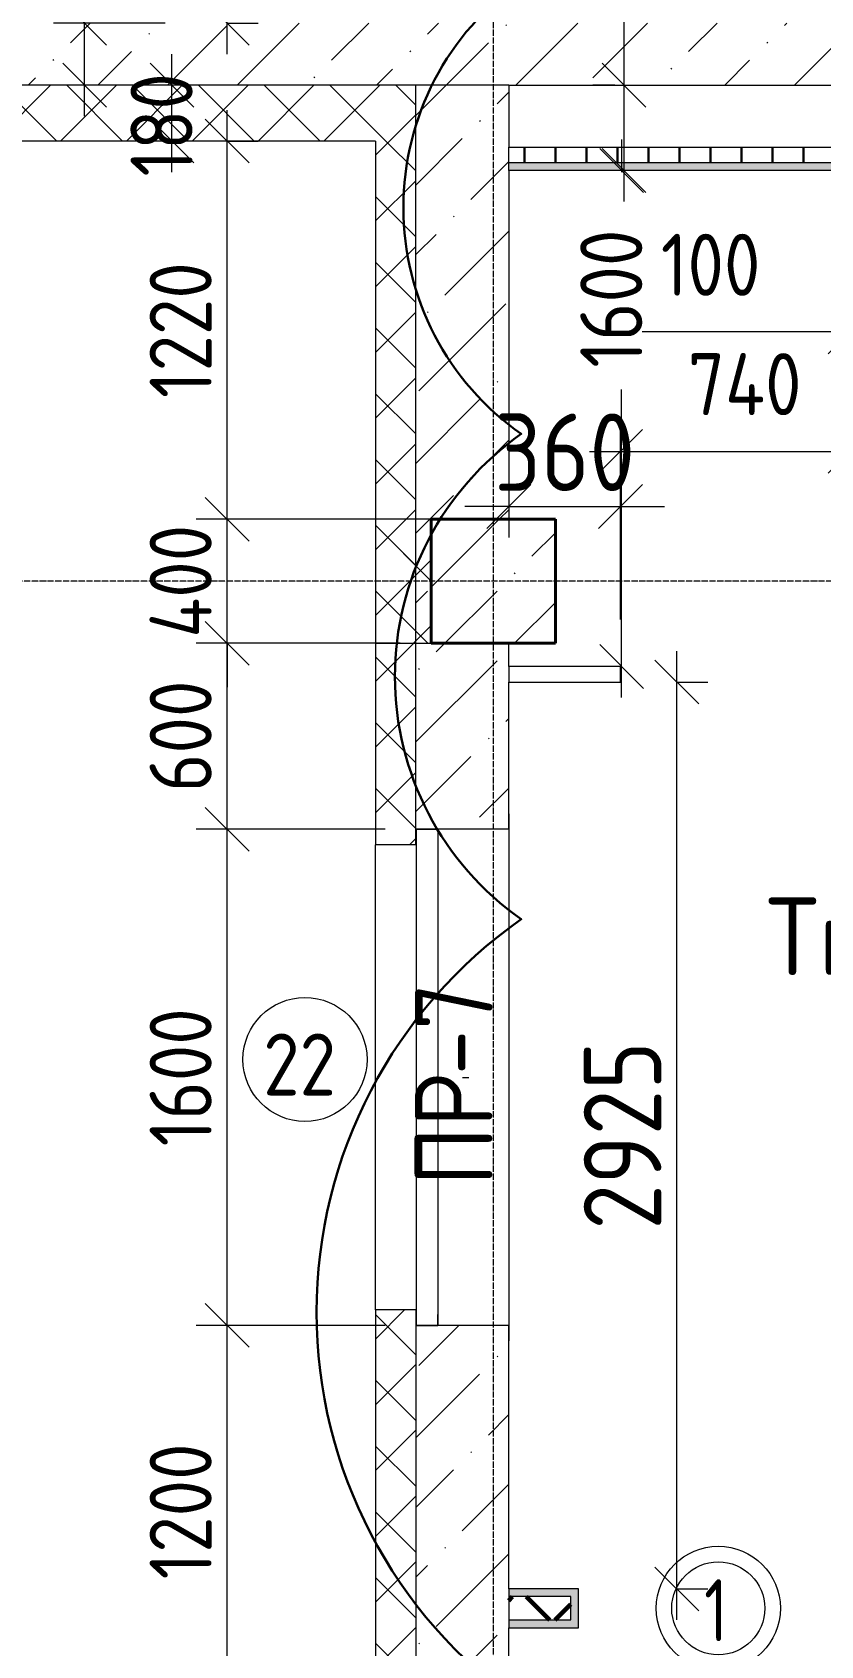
# Model space of a CAD drawing. Header units: millimetres. Extents: x -60946 to 138510, y -262288 to 24501.
# Drawn here: x -21077 to -18536, y -91977 to -86773 of the extents above; entities that cross this region are included whole.
import ezdxf

# ---------------------------------------------------------------- set-up
doc = ezdxf.new("R2010")
doc.units = ezdxf.units.MM
doc.linetypes.add('ADSK_Линия сетки', pattern=[25, 20, -2.5, 0, -2.5])
for name, color, linetype, lineweight in [('1) 2 вып перегородка', 7, 'Continuous', 60), ('2)Тип-2', 3, 'Continuous', 60), ('_ Окна', 7, 'Continuous', 18), ('Марки', 7, 'Continuous', 20), ('Марки дверей', 7, 'Continuous', 20), ('Марки окон', 7, 'Continuous', 20), ('Несущие колонны', 7, 'Continuous', 18), ('Окна', 7, 'Continuous', 9), ('Оси', 7, 'Continuous', 9), ('Размеры', 7, 'Continuous', 9), ('Стены внутренние', 7, 'Continuous', 18), ('Стены наружные', 7, 'Continuous', 18), ('Стены штриховка', 7, 'Continuous', 9)]:
    doc.layers.add(name, color=color, linetype=linetype, lineweight=lineweight)
doc.layers.add('2)Тип-4', color=7, linetype='Continuous', lineweight=30, true_color=0x0080c0)
doc.styles.add('GOST Common_2', font='', dxfattribs={"width": 0.9, "height": 250})
doc.styles.add('GOST Common_3', font='', dxfattribs={"width": 0.9, "height": 200})
doc.styles.add('GOST Common_4', font='', dxfattribs={"height": 250})
doc.styles.add('GOST Common_B', font='', dxfattribs={"width": 0.8, "height": 200})
doc.styles.get('GOST Common_2').set_extended_font_data('GOST Common')
doc.styles.get('GOST Common_3').set_extended_font_data('GOST Common')
doc.styles.get('GOST Common_4').set_extended_font_data('GOST Common')
doc.styles.get('GOST Common_B').set_extended_font_data('GOST Common', bold=True)
doc.dimstyles.new('ADSK_Основной_2_0', dxfattribs={"dimscale": 304.8, "dimtxt": 201.142999, "dimasz": 0.463911, "dimexe": 0.328084, "dimexo": 0.328084, "dimgap": 0.164042, "dimtad": 1, "dimdec": 3, "dimrnd": 0.001, "dimdsep": 46, "dimtxsty": 'GOST Common_3', "dimblk1": 'OBLIQUE', "dimblk2": 'OBLIQUE', "dimsah": 1, "dimcen": 0.09, "dimdle": 0.328084, "dimazin": 2, "dimtfac": 1, "dimtdec": 4, "dimtix": 1, "dimtmove": 0, "dimatfit": 3, "dimfxl": 1, "dimtvp": 1, "dimtolj": 1, "dimtzin": 0, "dimlwd": 20, "dimlwe": 20, "dimarcsym": 2})
doc.dimstyles.new('ADSK_Основной_2_0_1', dxfattribs={"dimscale": 304.8, "dimtxt": 201.142999, "dimasz": 0.463911, "dimexe": 0.328084, "dimexo": 0.328084, "dimgap": 0.164042, "dimtad": 1, "dimdec": 3, "dimrnd": 0.001, "dimdsep": 46, "dimtxsty": 'GOST Common_3', "dimblk1": 'OBLIQUE', "dimblk2": 'OBLIQUE', "dimsah": 1, "dimcen": 0.09, "dimdle": 0.328084, "dimazin": 2, "dimtfac": 1, "dimtdec": 4, "dimtix": 1, "dimtmove": 1, "dimatfit": 3, "dimfxl": 1, "dimtvp": 1, "dimtolj": 1, "dimtzin": 0, "dimlwd": 20, "dimlwe": 20, "dimarcsym": 2})
doc.dimstyles.new('ADSK_Основной_2_0_3', dxfattribs={"dimscale": 304.8, "dimtxt": 201.142999, "dimasz": 0.463911, "dimexe": 0.328084, "dimexo": 0.328084, "dimgap": 0.164042, "dimtad": 1, "dimdec": 3, "dimrnd": 0.001, "dimdsep": 46, "dimtxsty": 'GOST Common_2', "dimblk1": 'OBLIQUE', "dimblk2": 'OBLIQUE', "dimsah": 1, "dimcen": 0.09, "dimdle": 0.328084, "dimazin": 2, "dimtfac": 1, "dimtdec": 4, "dimtix": 1, "dimtmove": 0, "dimatfit": 3, "dimfxl": 1, "dimtvp": 1, "dimtolj": 1, "dimtzin": 0, "dimlwd": 20, "dimlwe": 20, "dimarcsym": 2})
pattern_1 = [(45, (9.36, -97949.04), (84.1895, 308.696), [396.875, -79.375, 3.353, -76.022])]
pattern_2 = [(45, (9.36, -97949.04), (-106.066, 106.066), []), (135, (9.36, -97949.04), (-106.066, -106.066), [])]

# ---------------------------------------------------------------- blocks, each defined once
blk = doc.blocks.new('ADSK_КолоннаЖБ_Прямоугольная - 400x400 мм-1807142-Кладочный план 2-го этаж')
at = {"layer": 'Несущие колонны', "lineweight": 40}
for p, q in [((-200, 200), (200, 200)), ((-200, -200), (-200, 200)), ((200, 200), (200, -200)), ((200, -200), (-200, -200))]:
    blk.add_line(p, q, dxfattribs=at)
blk = doc.blocks.new('ОКНО L03 _2СТ_RS - ОК-5_1600х2000h-3556607-Кладочный план 2-го этаж')
at = {"layer": '_ Окна'}
for p, q in [((-838.1, -79), (761.9, -79)), ((-838.1, -149), (-838.1, -79)), ((-838.1, -79), (-803.1, -79)), ((-818.1, -79), (-38.1, -79)), ((-38.1, -79), (741.9, -79)), ((761.9, -79), (726.9, -79)), ((761.9, -149), (761.9, -79)), ((-838.1, -149), (761.9, -149)), ((-838.1, -149), (-833.1, -149)), ((-818.1, -149), (-38.1, -149)), ((-38.1, -149), (741.9, -149)), ((761.9, -149), (756.9, -149))]:
    blk.add_line(p, q, dxfattribs=at)
at = {"layer": 'Окна'}
blk.add_line((-888.1, 150), (811.9, 150), dxfattribs=at)
blk = doc.blocks.new('_Oblique')
at = {"color": 0, "linetype": 'ByBlock', "lineweight": -2}
blk.add_line((-0.5, -0.5), (0.5, 0.5), dxfattribs=at)
blk = doc.blocks.new('*D4432')
at = {"layer": 'Defpoints', "color": 0, "transparency": 16777216}
for p in [(-20448.4, -90944.1), (-19839.6, -90944.1), (-19839.6, -92144.1)]:
    blk.add_point(p, dxfattribs=at)
at = {"layer": 'Размеры', "color": 0, "lineweight": 20, "transparency": 16777216}
for p, q in [((-20448.4, -92244.1), (-20448.4, -90844.1)), ((-19939.6, -90944.1), (-20548.4, -90944.1)), ((-19939.6, -92144.1), (-20548.4, -92144.1))]:
    blk.add_line(p, q, dxfattribs=at)
at = {"layer": 'Размеры', "color": 0, "lineweight": 20, "transparency": 16777216, "xscale": 141.4, "yscale": 141.4, "zscale": 141.4}
for p, rotation in [((-20448.4, -90944.1), 90), ((-20448.4, -92144.1), 270)]:
    blk.add_blockref('_Oblique', p, dxfattribs=dict(at, rotation=rotation))
at = {"layer": 'Размеры', "color": 0, "lineweight": 9, "transparency": 16777216, "insert": (-20598.4, -91544.1), "char_height": 200, "width": 560.473, "attachment_point": 5, "rotation": 90, "style": 'GOST Common_3'}
blk.add_mtext('\\A1;1200', dxfattribs=at)
blk = doc.blocks.new('*D4433')
at = {"layer": 'Defpoints', "color": 0, "transparency": 16777216}
for p in [(-20448.4, -89344.1), (-19839.6, -89344.1), (-19839.6, -90944.1)]:
    blk.add_point(p, dxfattribs=at)
at = {"layer": 'Размеры', "color": 0, "lineweight": 20, "transparency": 16777216}
for p, q in [((-20448.4, -91044.1), (-20448.4, -89244.1)), ((-19939.6, -89344.1), (-20548.4, -89344.1)), ((-19939.6, -90944.1), (-20548.4, -90944.1))]:
    blk.add_line(p, q, dxfattribs=at)
at = {"layer": 'Размеры', "color": 0, "lineweight": 20, "transparency": 16777216, "xscale": 141.4, "yscale": 141.4, "zscale": 141.4}
for p, rotation in [((-20448.4, -89344.1), 90), ((-20448.4, -90944.1), 270)]:
    blk.add_blockref('_Oblique', p, dxfattribs=dict(at, rotation=rotation))
at = {"layer": 'Размеры', "color": 0, "lineweight": 9, "transparency": 16777216, "insert": (-20598.4, -90144.1), "char_height": 200, "width": 560.473, "attachment_point": 5, "rotation": 90, "style": 'GOST Common_3'}
blk.add_mtext('\\A1;1600', dxfattribs=at)
blk = doc.blocks.new('*D4434')
at = {"layer": 'Defpoints', "color": 0, "transparency": 16777216}
for p in [(-20448.4, -88744.1), (-19790.6, -88744.1), (-19839.6, -89344.1)]:
    blk.add_point(p, dxfattribs=at)
at = {"layer": 'Размеры', "color": 0, "lineweight": 20, "transparency": 16777216}
for p, q in [((-20448.4, -89444.1), (-20448.4, -88644.1)), ((-19890.6, -88744.1), (-20548.4, -88744.1)), ((-19939.6, -89344.1), (-20548.4, -89344.1))]:
    blk.add_line(p, q, dxfattribs=at)
at = {"layer": 'Размеры', "color": 0, "lineweight": 20, "transparency": 16777216, "xscale": 141.4, "yscale": 141.4, "zscale": 141.4}
for p, rotation in [((-20448.4, -88744.1), 90), ((-20448.4, -89344.1), 270)]:
    blk.add_blockref('_Oblique', p, dxfattribs=dict(at, rotation=rotation))
at = {"layer": 'Размеры', "color": 0, "lineweight": 9, "transparency": 16777216, "insert": (-20598.4, -89044.1), "char_height": 200, "width": 454.106, "attachment_point": 5, "rotation": 90, "style": 'GOST Common_3'}
blk.add_mtext('\\A1;600', dxfattribs=at)
blk = doc.blocks.new('*D4435')
at = {"layer": 'Defpoints', "color": 0, "transparency": 16777216}
for p in [(-20448.4, -88344.1), (-19790.6, -88344.1), (-19790.6, -88744.1)]:
    blk.add_point(p, dxfattribs=at)
at = {"layer": 'Размеры', "color": 0, "lineweight": 20, "transparency": 16777216}
for p, q in [((-20448.4, -88344.1), (-20448.4, -88202.7)), ((-19890.6, -88344.1), (-20548.4, -88344.1)), ((-20448.4, -88744.1), (-20448.4, -88344.1)), ((-19890.6, -88744.1), (-20548.4, -88744.1)), ((-20448.4, -88744.1), (-20448.4, -88885.5))]:
    blk.add_line(p, q, dxfattribs=at)
at = {"layer": 'Размеры', "color": 0, "lineweight": 20, "transparency": 16777216, "xscale": 141.4, "yscale": 141.4, "zscale": 141.4}
for p, rotation in [((-20448.4, -88344.1), 270), ((-20448.4, -88744.1), 90)]:
    blk.add_blockref('_Oblique', p, dxfattribs=dict(at, rotation=rotation))
at = {"layer": 'Размеры', "color": 0, "lineweight": 9, "transparency": 16777216, "insert": (-20598.4, -88544.1), "char_height": 200, "width": 474.561, "attachment_point": 5, "rotation": 90, "style": 'GOST Common_3'}
blk.add_mtext('\\A1;400', dxfattribs=at)
blk = doc.blocks.new('*D4436')
at = {"layer": 'Defpoints', "color": 0, "transparency": 16777216}
for p in [(-20548.4, -87124.1), (-20448.4, -87124.1), (-19790.6, -88344.1)]:
    blk.add_point(p, dxfattribs=at)
at = {"layer": 'Размеры', "color": 0, "lineweight": 20, "transparency": 16777216}
for p, q in [((-20448.4, -88444.1), (-20448.4, -87024.1)), ((-20448.4, -87124.1), (-20348.4, -87124.1)), ((-19890.6, -88344.1), (-20548.4, -88344.1))]:
    blk.add_line(p, q, dxfattribs=at)
at = {"layer": 'Размеры', "color": 0, "lineweight": 20, "transparency": 16777216, "xscale": 141.4, "yscale": 141.4, "zscale": 141.4}
for p, rotation in [((-20448.4, -87124.1), 90), ((-20448.4, -88344.1), 270)]:
    blk.add_blockref('_Oblique', p, dxfattribs=dict(at, rotation=rotation))
at = {"layer": 'Размеры', "color": 0, "lineweight": 9, "transparency": 16777216, "insert": (-20598.4, -87734.1), "char_height": 200, "width": 560.473, "attachment_point": 5, "rotation": 90, "style": 'GOST Common_3'}
blk.add_mtext('\\A1;1220', dxfattribs=at)
blk = doc.blocks.new('*D4437')
at = {"layer": 'Defpoints', "color": 0, "transparency": 16777216}
for p in [(-20626.4, -86944.1), (-20548.4, -86944.1), (-20548.4, -87124.1)]:
    blk.add_point(p, dxfattribs=at)
at = {"layer": 'Размеры', "color": 0, "lineweight": 20, "transparency": 16777216}
for p, q in [((-20626.4, -87224.1), (-20626.4, -86844.1)), ((-20648.4, -86944.1), (-20726.4, -86944.1)), ((-20648.4, -87124.1), (-20726.4, -87124.1))]:
    blk.add_line(p, q, dxfattribs=at)
at = {"layer": 'Размеры', "color": 0, "lineweight": 20, "transparency": 16777216, "xscale": 141.4, "yscale": 141.4, "zscale": 141.4}
for p, rotation in [((-20626.4, -86944.1), 90), ((-20626.4, -87124.1), 270)]:
    blk.add_blockref('_Oblique', p, dxfattribs=dict(at, rotation=rotation))
at = {"layer": 'Размеры', "color": 0, "lineweight": 9, "transparency": 16777216, "insert": (-20759.8, -87238.6), "char_height": 200, "width": 409.104, "attachment_point": 1, "rotation": 90, "line_spacing_factor": 1.022761, "style": 'GOST Common_3'}
blk.add_mtext('\\A1;180', dxfattribs=at)
blk = doc.blocks.new('*D4438')
at = {"layer": 'Defpoints', "color": 0, "transparency": 16777216}
for p in [(-20907.9, -86744.1), (-20548.4, -86744.1), (-20548.4, -86944.1)]:
    blk.add_point(p, dxfattribs=at)
at = {"layer": 'Размеры', "color": 0, "lineweight": 20, "transparency": 16777216}
for p, q in [((-20907.9, -86744.1), (-20907.9, -86602.7)), ((-20648.4, -86744.1), (-21007.9, -86744.1)), ((-20907.9, -87044.1), (-20907.9, -86744.1)), ((-20648.4, -86944.1), (-21007.9, -86944.1))]:
    blk.add_line(p, q, dxfattribs=at)
at = {"layer": 'Размеры', "color": 0, "lineweight": 20, "transparency": 16777216, "xscale": 141.4, "yscale": 141.4, "zscale": 141.4}
for p, rotation in [((-20907.9, -86744.1), 90), ((-20907.9, -86944.1), 270)]:
    blk.add_blockref('_Oblique', p, dxfattribs=dict(at, rotation=rotation))
at = {"layer": 'Размеры', "color": 0, "lineweight": 9, "transparency": 16777216, "insert": (-20759.8, -86646.4), "char_height": 200, "width": 454.106, "attachment_point": 1, "rotation": 90, "line_spacing_factor": 1.022761, "style": 'GOST Common_3'}
blk.add_mtext('\\A1;200', dxfattribs=at)
blk = doc.blocks.new('*D4439')
at = {"layer": 'Defpoints', "color": 0, "transparency": 16777216}
for p in [(-20548.4, -83344.1), (-20448.4, -83344.1), (-20548.4, -86744.1)]:
    blk.add_point(p, dxfattribs=at)
at = {"layer": 'Размеры', "color": 0, "lineweight": 20, "transparency": 16777216}
for p, q in [((-20448.4, -86844.1), (-20448.4, -83244.1)), ((-20448.4, -83344.1), (-20348.4, -83344.1)), ((-20448.4, -86744.1), (-20348.4, -86744.1))]:
    blk.add_line(p, q, dxfattribs=at)
at = {"layer": 'Размеры', "color": 0, "lineweight": 20, "transparency": 16777216, "xscale": 141.4, "yscale": 141.4, "zscale": 141.4}
for p, rotation in [((-20448.4, -83344.1), 90), ((-20448.4, -86744.1), 270)]:
    blk.add_blockref('_Oblique', p, dxfattribs=dict(at, rotation=rotation))
at = {"layer": 'Размеры', "color": 0, "lineweight": 9, "transparency": 16777216, "insert": (-20598.4, -85044.1), "char_height": 200, "width": 625.93, "attachment_point": 5, "rotation": 90, "style": 'GOST Common_3'}
blk.add_mtext('\\A1;3400', dxfattribs=at)
blk = doc.blocks.new('М_двери1 - Марка экземпляра 2-3719212-Кладочный план 2-го этаж')
at = {"layer": 'Марки дверей'}
for radius in [2, 1.5]:
    blk.add_circle((0, 0), radius, dxfattribs=at)
blk = doc.blocks.new('*D5044')
at = {"layer": 'Defpoints', "color": 0, "transparency": 16777216}
for p in [(-19540.6, -88203.1), (-19180.6, -88303), (-19180.6, -88767.1)]:
    blk.add_point(p, dxfattribs=at)
at = {"layer": 'Размеры', "color": 0, "lineweight": 20, "transparency": 16777216}
for p, q in [((-19180.6, -88667.1), (-19180.6, -88203)), ((-19540.6, -88303), (-19682, -88303)), ((-19540.6, -88303), (-19180.6, -88303)), ((-19540.6, -88303.1), (-19540.6, -88403)), ((-19180.6, -88303), (-19039.2, -88303))]:
    blk.add_line(p, q, dxfattribs=at)
at = {"layer": 'Размеры', "color": 0, "lineweight": 20, "transparency": 16777216, "xscale": 141.4, "yscale": 141.4, "zscale": 141.4}
blk.add_blockref('_Oblique', (-19540.6, -88303), dxfattribs=at)
at = {"layer": 'Размеры', "color": 0, "lineweight": 20, "transparency": 16777216, "xscale": 141.4, "yscale": 141.4, "zscale": 141.4, "rotation": 180}
blk.add_blockref('_Oblique', (-19180.6, -88303), dxfattribs=at)
at = {"layer": 'Размеры', "color": 0, "lineweight": 9, "transparency": 16777216, "insert": (-19360.6, -88128), "char_height": 250, "width": 454.106, "attachment_point": 5, "style": 'GOST Common_2'}
blk.add_mtext('\\A1;360', dxfattribs=at)
blk = doc.blocks.new('*D5045')
at = {"layer": 'Defpoints', "color": 0, "transparency": 16777216}
for p in [(-18440.6, -88125), (-19180.6, -88767.1), (-18440.6, -88767.1)]:
    blk.add_point(p, dxfattribs=at)
at = {"layer": 'Размеры', "color": 0, "lineweight": 20, "transparency": 16777216}
for p, q in [((-19180.6, -88667.1), (-19180.6, -88025)), ((-18440.6, -88667.1), (-18440.6, -88025)), ((-19280.6, -88125), (-18340.6, -88125))]:
    blk.add_line(p, q, dxfattribs=at)
at = {"layer": 'Размеры', "color": 0, "lineweight": 20, "transparency": 16777216, "xscale": 141.4, "yscale": 141.4, "zscale": 141.4, "rotation": 180}
blk.add_blockref('_Oblique', (-19180.6, -88125), dxfattribs=at)
at = {"layer": 'Размеры', "color": 0, "lineweight": 20, "transparency": 16777216, "xscale": 141.4, "yscale": 141.4, "zscale": 141.4}
blk.add_blockref('_Oblique', (-18440.6, -88125), dxfattribs=at)
at = {"layer": 'Размеры', "color": 0, "lineweight": 9, "transparency": 16777216, "insert": (-18964.1, -87808.3), "char_height": 200, "width": 474.561, "attachment_point": 1, "line_spacing_factor": 1.022761, "style": 'GOST Common_3'}
blk.add_mtext('\\A1;740', dxfattribs=at)
blk = doc.blocks.new('*D5046')
at = {"layer": 'Defpoints', "color": 0, "transparency": 16777216}
for p in [(-18340.6, -87740), (-18340.6, -88203.1), (-18440.6, -88767.1)]:
    blk.add_point(p, dxfattribs=at)
at = {"layer": 'Размеры', "color": 0, "lineweight": 20, "transparency": 16777216}
for p, q in [((-18440.6, -88667.1), (-18440.6, -87640)), ((-18340.6, -88103.1), (-18340.6, -87640)), ((-18440.6, -87740), (-19110.6, -87740)), ((-18340.6, -87740), (-18540.6, -87740))]:
    blk.add_line(p, q, dxfattribs=at)
at = {"layer": 'Размеры', "color": 0, "lineweight": 20, "transparency": 16777216, "xscale": 141.4, "yscale": 141.4, "zscale": 141.4, "rotation": 180}
blk.add_blockref('_Oblique', (-18440.6, -87740), dxfattribs=at)
at = {"layer": 'Размеры', "color": 0, "lineweight": 20, "transparency": 16777216, "xscale": 141.4, "yscale": 141.4, "zscale": 141.4}
blk.add_blockref('_Oblique', (-18340.6, -87740), dxfattribs=at)
at = {"layer": 'Размеры', "color": 0, "lineweight": 9, "transparency": 16777216, "insert": (-19050.9, -87423.3), "char_height": 200, "width": 409.104, "attachment_point": 1, "line_spacing_factor": 1.022761, "style": 'GOST Common_3'}
blk.add_mtext('\\A1;100', dxfattribs=at)
blk = doc.blocks.new('*D5050')
at = {"layer": 'Defpoints', "color": 0, "transparency": 16777216}
for p in [(-19177.2, -87219.1), (-19099.2, -87219.1), (-19099.2, -88819.1)]:
    blk.add_point(p, dxfattribs=at)
at = {"layer": 'Размеры', "color": 0, "lineweight": 20, "transparency": 16777216}
for p, q in [((-19177.2, -87119.1), (-19177.2, -87225.1)), ((-19199.2, -87219.1), (-19277.2, -87219.1)), ((-19177.2, -88919.1), (-19177.2, -87925.1)), ((-19199.2, -88819.1), (-19277.2, -88819.1))]:
    blk.add_line(p, q, dxfattribs=at)
at = {"layer": 'Размеры', "color": 0, "lineweight": 20, "transparency": 16777216, "xscale": 141.4, "yscale": 141.4, "zscale": 141.4}
for p, rotation in [((-19177.2, -87219.1), 90), ((-19177.2, -88819.1), 270)]:
    blk.add_blockref('_Oblique', p, dxfattribs=dict(at, rotation=rotation))
at = {"layer": 'Размеры', "color": 0, "lineweight": 9, "transparency": 16777216, "insert": (-19310.5, -87855.3), "char_height": 200, "width": 560.473, "attachment_point": 1, "rotation": 90, "line_spacing_factor": 1.022761, "style": 'GOST Common_3'}
blk.add_mtext('\\A1;1600', dxfattribs=at)
blk = doc.blocks.new('*D5051')
at = {"layer": 'Defpoints', "color": 0, "transparency": 16777216}
for p in [(-19169.5, -86944.1), (-19099.2, -86944.1), (-19099.2, -87219.1)]:
    blk.add_point(p, dxfattribs=at)
at = {"layer": 'Размеры', "color": 0, "lineweight": 20, "transparency": 16777216}
for p, q in [((-19169.5, -86944.1), (-19169.5, -86417.2)), ((-19199.2, -86944.1), (-19269.5, -86944.1)), ((-19169.5, -87319.1), (-19169.5, -86944.1)), ((-19199.2, -87219.1), (-19269.5, -87219.1))]:
    blk.add_line(p, q, dxfattribs=at)
at = {"layer": 'Размеры', "color": 0, "lineweight": 20, "transparency": 16777216, "xscale": 141.4, "yscale": 141.4, "zscale": 141.4}
for p, rotation in [((-19169.5, -86944.1), 90), ((-19169.5, -87219.1), 270)]:
    blk.add_blockref('_Oblique', p, dxfattribs=dict(at, rotation=rotation))
at = {"layer": 'Размеры', "color": 0, "lineweight": 9, "transparency": 16777216, "insert": (-19021.4, -86461), "char_height": 200, "width": 454.106, "attachment_point": 1, "rotation": 90, "line_spacing_factor": 1.022761, "style": 'GOST Common_3'}
blk.add_mtext('\\A1;275', dxfattribs=at)
blk = doc.blocks.new('*D5052')
at = {"layer": 'Defpoints', "color": 0, "transparency": 16777216}
for p in [(-19099.2, -88869.1), (-18999.2, -88869.1), (-19099.2, -91794.1)]:
    blk.add_point(p, dxfattribs=at)
at = {"layer": 'Размеры', "color": 0, "lineweight": 20, "transparency": 16777216}
for p, q in [((-18999.2, -91894.1), (-18999.2, -88769.1)), ((-18999.2, -88869.1), (-18899.2, -88869.1)), ((-18999.2, -91794.1), (-18899.2, -91794.1))]:
    blk.add_line(p, q, dxfattribs=at)
at = {"layer": 'Размеры', "color": 0, "lineweight": 20, "transparency": 16777216, "xscale": 141.4, "yscale": 141.4, "zscale": 141.4}
for p, rotation in [((-18999.2, -88869.1), 90), ((-18999.2, -91794.1), 270)]:
    blk.add_blockref('_Oblique', p, dxfattribs=dict(at, rotation=rotation))
at = {"layer": 'Размеры', "color": 0, "lineweight": 9, "transparency": 16777216, "insert": (-19174.2, -90331.6), "char_height": 250, "width": 605.475, "attachment_point": 5, "rotation": 90, "style": 'GOST Common_2'}
blk.add_mtext('\\A1;2925', dxfattribs=at)
blk = doc.blocks.new('М_окна1 - Маркировка типоразмера-1510237-Кладочный план 2-го этаж')
at = {"layer": 'Марки окон'}
blk.add_circle((0, 0), 2, dxfattribs=at)
blk = doc.blocks.new('ADSK_Марка_Отверстие - Экземпляр_Только Марка-157312-Кладочный план 2-го этаж')
at = {"layer": 'Марки'}
blk.add_line((0, 0), (0.2, 0), dxfattribs=at)

msp = doc.modelspace()

# ---------------------------------------------------------------- hatches: boundary and pattern name
at = {"layer": '2)Тип-2'}
h = msp.add_hatch(color=256, dxfattribs=at)
h.paths.add_polyline_path([(-16565.6385, -91919.0666), (-16540.6385, -91919.0666), (-16540.6385, -91794.0666), (-16990.6385, -91794.0666), (-16990.6385, -91819.0666), (-16565.6385, -91819.0666), (-16565.6385, -91894.0666)])
h.paths.add_polyline_path([(-18390.6385, -91919.0666), (-18390.6385, -91819.0666), (-17065.6385, -91819.0666), (-17065.6385, -91794.0666), (-18415.6385, -91794.0666), (-18415.6385, -91919.0666)])
h.paths.add_polyline_path([(-13140.6385, -91919.0666), (-13115.6385, -91919.0666), (-13115.6385, -91819.0666), (-12990.6385, -91819.0666), (-12990.6385, -91794.0666), (-13140.6385, -91794.0666)])
h.paths.add_polyline_path([(-14340.6385, -91919.0666), (-14340.6385, -91794.0666), (-15415.6385, -91794.0666), (-15415.6385, -91819.0666), (-14365.6385, -91819.0666), (-14365.6385, -91919.0666)])
h.paths.add_polyline_path([(-19315.6385, -91919.0666), (-19315.6385, -91794.0666), (-19540.6385, -91794.0666), (-19540.6385, -91819.0666), (-19340.6385, -91819.0666), (-19340.6385, -91919.0666)])
h.paths.add_polyline_path([(-15615.6385, -91919.0666), (-15615.6385, -91819.0666), (-15490.6385, -91819.0666), (-15490.6385, -91794.0666), (-15640.6385, -91794.0666), (-15640.6385, -91919.0666)])
h.paths.add_polyline_path([(-12915.6385, -91819.0666), (-12890.6385, -91819.0666), (-12890.6385, -91794.0666), (-12915.6385, -91794.0666)])
h = msp.add_hatch(color=256, dxfattribs=at)
h.paths.add_polyline_path([(-15615.6385, -91919.0666), (-14365.6385, -91919.0666), (-14365.6385, -91894.0666), (-15615.6385, -91894.0666)])
h.paths.add_polyline_path([(-12890.6385, -91919.0666), (-12890.6385, -91819.0666), (-12915.6385, -91819.0666), (-12915.6385, -91894.0666), (-13115.6385, -91894.0666), (-13115.6385, -91919.0666)])
h.paths.add_polyline_path([(-19340.6385, -91919.0666), (-19340.6385, -91894.0666), (-19540.6385, -91894.0666), (-19540.6385, -91919.0666)])
h.paths.add_polyline_path([(-18390.6385, -91919.0666), (-16565.6385, -91919.0666), (-16565.6385, -91894.0666), (-18390.6385, -91894.0666)])
h = msp.add_hatch(dxfattribs=at)
h.set_pattern_fill('FP_4', color=256, style=0, pattern_type=2)
h.set_pattern_definition(pattern_2)
h.paths.add_polyline_path([(-19340.6385, -91894.0666), (-19340.6385, -91819.0666), (-19540.6385, -91819.0666), (-19540.6385, -91894.0666)])
h.paths.add_polyline_path([(-12915.6385, -91894.0666), (-12915.6385, -91819.0666), (-13115.6385, -91819.0666), (-13115.6385, -91894.0666)])
h.paths.add_polyline_path([(-18390.6385, -91894.0666), (-16565.6385, -91894.0666), (-16565.6385, -91819.0666), (-18390.6385, -91819.0666)])
h.paths.add_polyline_path([(-14365.6385, -91894.0666), (-14365.6385, -91819.0666), (-15615.6385, -91819.0666), (-15615.6385, -91894.0666)])
at = {"layer": '2)Тип-4', "true_color": 0x0080c0, "transparency": 33554687}
h = msp.add_hatch(dxfattribs=at)
h.set_pattern_fill('FP_6', color=142, style=0, pattern_type=2)
h.set_pattern_definition([(90, (9.36, -97949.04), (-100, 6e-15), [])])
h.paths.add_polyline_path([(-17090.6385, -87194.0666), (-17090.6385, -87144.0666), (-19540.6385, -87144.0666), (-19540.6385, -87194.0666), (-17511.4703, -87194.0666)])
h = msp.add_hatch(color=142, dxfattribs=at)
h.paths.add_polyline_path([(-17511.4703, -87219.0666), (-17090.6385, -87219.0666), (-17090.6385, -87194.0666), (-18290.6385, -87194.0666), (-18290.6385, -87219.0666)])
h.paths.add_polyline_path([(-18340.6385, -87219.0666), (-18340.6385, -87194.0666), (-19540.6385, -87194.0666), (-19540.6385, -87219.0666), (-18959.2766, -87219.0666)])
at = {"layer": 'Несущие колонны', "lineweight": 9}
h = msp.add_hatch(dxfattribs=at)
h.set_pattern_fill('FP_1', color=256, style=0, pattern_type=2)
h.set_pattern_definition([(45, (9.36, -97949.04), (-224.5064, 224.5064), []), (45, (233.87, -97949.04), (-224.5064, 224.5064), [396.875, -79.375, 3.353, -76.022])])
h.paths.add_polyline_path([(-19540.6385, -88744.0666), (-19390.6385, -88744.0666), (-19390.6385, -88344.0666), (-19790.6385, -88344.0666), (-19790.6385, -88744.0666)])
at = {"layer": 'Стены внутренние', "lineweight": 9}
h = msp.add_hatch(dxfattribs=at)
h.set_pattern_fill('FP_2', color=256, style=0, pattern_type=2)
h.set_pattern_definition(pattern_1)
h.paths.add_polyline_path([(-19790.6385, -104744.0666), (-19540.6385, -104744.0666), (-19540.6385, -101344.0666), (-19839.6385, -101344.0666), (-19840.6385, -104744.0666)])
h.paths.add_polyline_path([(-19840.6385, -99794.0666), (-19839.6385, -99794.0666), (-19839.6385, -99744.0666), (-19540.6385, -99744.0666), (-19540.6385, -99144.0666), (-19790.6385, -99144.0666), (-19790.6385, -98744.0666), (-19540.6385, -98744.0666), (-19540.6385, -97544.0666), (-19839.6385, -97544.0666), (-19840.6385, -98631.2864)])
h.paths.add_polyline_path([(-19840.6385, -95994.0666), (-19839.6385, -95994.0666), (-19839.6385, -95944.0666), (-19540.6385, -95944.0666), (-19540.6385, -94744.0666), (-19790.6385, -94744.0666), (-19790.6385, -94344.0666), (-19540.6385, -94344.0666), (-19540.6385, -93744.0666), (-19839.6385, -93744.0666), (-19840.6385, -95757.2112)])
h.paths.add_polyline_path([(-19839.6385, -92194.0666), (-19839.6385, -92144.0666), (-19540.6385, -92144.0666), (-19540.6385, -90944.0666), (-19839.6385, -90944.0666), (-19840.6385, -92194.0666)])
h.paths.add_polyline_path([(-19840.6385, -89394.0666), (-19839.6385, -89394.0666), (-19839.6385, -89344.0666), (-19540.6385, -89344.0666), (-19540.6385, -88744.0666), (-19790.6385, -88744.0666), (-19790.6385, -88344.0666), (-19540.6385, -88344.0666), (-19540.6385, -86944.0666), (-19840.6385, -86944.0666), (-19840.6385, -87134.9856)])
at = {"layer": 'Стены наружные', "lineweight": 9}
h = msp.add_hatch(dxfattribs=at)
h.set_pattern_fill('FP_2', color=256, style=0, pattern_type=2)
h.set_pattern_definition(pattern_1)
h.paths.add_polyline_path([(-13168.0514, -86944.0666), (-13090.6385, -86944.0666), (-13090.6385, -86744.0666), (-21290.6385, -86744.0666), (-21290.6385, -86944.0666), (-15390.6385, -86944.0666)])
h = msp.add_hatch(dxfattribs=at)
h.set_pattern_fill('FP_4', color=256, style=0, pattern_type=2)
h.set_pattern_definition(pattern_2)
h.paths.add_polyline_path([(-19840.6385, -87124.0666), (-19840.6385, -86944.0666), (-21670.6385, -86944.0666), (-21670.6385, -87124.0666), (-19970.6385, -87124.0666)])
h = msp.add_hatch(dxfattribs=at)
h.set_pattern_fill('FP_4', color=256, style=0, pattern_type=2)
h.set_pattern_definition(pattern_2)
h.paths.add_polyline_path([(-19840.6385, -105144.0666), (-19840.6385, -101294.0666), (-19970.6385, -101294.0666), (-19970.6385, -105144.0666)])
h.paths.add_polyline_path([(-19840.6385, -99794.0666), (-19840.6385, -97494.0666), (-19970.6385, -97494.0666), (-19970.6385, -99794.0666)])
h.paths.add_polyline_path([(-19840.6385, -95994.0666), (-19840.6385, -93694.0666), (-19970.6385, -93694.0666), (-19970.6385, -95994.0666)])
h.paths.add_polyline_path([(-19840.6385, -92194.0666), (-19840.6385, -90894.0666), (-19970.6385, -90894.0666), (-19970.6385, -92194.0666)])
h.paths.add_polyline_path([(-19840.6385, -89394.0666), (-19840.6385, -87124.0666), (-19970.6385, -87124.0666), (-19970.6385, -89394.0666)])
h = msp.add_hatch(dxfattribs=at)
h.set_pattern_fill('FP_4', color=256, style=0, pattern_type=2)
h.set_pattern_definition(pattern_2)
h.paths.add_polyline_path([(-19970.6385, -88744.0666), (-19790.6385, -88744.0666), (-19790.6385, -88344.0666), (-19970.6385, -88344.0666)])

# ---------------------------------------------------------------- linework, layer by layer
at = {"layer": '2)Тип-4', "color": 5}
msp.add_lwpolyline([(-19500.5503, -92169.1708, -0.52056705), (-19500.5503, -89634.0847, -0.52056705), (-19500.5503, -88068.9996, -0.52056705), (-19500.5503, -86608.5156, -0.52056705), (-17980.9764, -86158.1719, -0.52056705), (-15309.553, -86158.1719, -0.52056705), (-12934.9683, -86158.1719, -0.52056705), (-12841.5778, -87565.9804, -0.52056705), (-12841.5778, -89391.6164, -0.52056705), (-12841.5778, -92099.0377, -0.52056705), (-14907.4083, -92169.1708, -0.52056705), (-17413.365, -92169.1708, -0.52056705)], format="xyb", close=True, dxfattribs=at)
at = {"layer": 'Несущие колонны', "lineweight": 9}
for p, q in [((-19540.6385, -88344.0666), (-19790.6385, -88344.0666)), ((-19790.6385, -88344.0666), (-19790.6385, -88744.0666)), ((-19390.6385, -88344.0666), (-19540.6385, -88344.0666)), ((-19390.6385, -88744.0666), (-19390.6385, -88344.0666)), ((-19790.6385, -88744.0666), (-19540.6385, -88744.0666)), ((-19540.6385, -88744.0666), (-19390.6385, -88744.0666))]:
    msp.add_line(p, q, dxfattribs=at)
at = {"layer": 'Оси', "linetype": 'ADSK_Линия сетки', "lineweight": 5}
for p, q in [((-19590.6385, -108922.9178), (-19590.6385, -73448.1214)), ((62525.08, -88544.0666), (-25230.7352, -88544.0666))]:
    msp.add_line(p, q, dxfattribs=at)
at = {"layer": 'Стены внутренние', "lineweight": 5}
for p, q in [((-19540.6385, -86944.0666), (-19540.6385, -87144.0666)), ((-19540.6385, -87144.0666), (-17090.6385, -87144.0666)), ((-19540.6385, -87219.0666), (-19540.6385, -88344.0666)), ((-18340.6385, -87219.0666), (-19540.6385, -87219.0666)), ((-19790.6385, -88344.0666), (-19540.6385, -88344.0666)), ((-19540.6385, -88744.0666), (-19790.6385, -88744.0666)), ((-19540.6385, -88819.0666), (-19540.6385, -88744.0666)), ((-19180.6385, -88819.0666), (-19540.6385, -88819.0666)), ((-19180.6385, -88869.0666), (-19180.6385, -88819.0666)), ((-19540.6385, -89344.0666), (-19540.6385, -88869.0666)), ((-19540.6385, -88869.0666), (-19180.6385, -88869.0666)), ((-19839.6385, -89394.0666), (-19839.6385, -89344.0666)), ((-19540.6385, -89344.0666), (-19839.6385, -89344.0666)), ((-19540.6385, -89344.0666), (-19540.6385, -90944.0666)), ((-19840.6385, -89394.0666), (-19839.6385, -89394.0666)), ((-19840.6385, -90894.0666), (-19839.6385, -90894.0666)), ((-19839.6385, -90944.0666), (-19839.6385, -90894.0666)), ((-19540.6385, -90944.0666), (-19839.6385, -90944.0666)), ((-19540.6385, -91794.0666), (-19540.6385, -90944.0666)), ((-19315.6385, -91794.0666), (-19540.6385, -91794.0666)), ((-19315.6385, -91919.0666), (-19315.6385, -91794.0666)), ((-19540.6385, -92144.0666), (-19540.6385, -91919.0666)), ((-19540.6385, -91919.0666), (-19315.6385, -91919.0666))]:
    msp.add_line(p, q, dxfattribs=at)
at = {"layer": 'Стены наружные', "lineweight": 9}
for p, q in [((-19540.6385, -86944.0666), (-17090.6385, -86944.0666)), ((-19970.6385, -87124.0666), (-21670.6385, -87124.0666)), ((-19970.6385, -87124.0666), (-19970.6385, -89394.0666)), ((-19790.6385, -88344.0666), (-19970.6385, -88344.0666)), ((-19970.6385, -88344.0666), (-19970.6385, -88744.0666)), ((-19790.6385, -88744.0666), (-19790.6385, -88344.0666)), ((-19970.6385, -88744.0666), (-19790.6385, -88744.0666)), ((-19970.6385, -90894.0666), (-19970.6385, -89394.0666)), ((-19840.6385, -89394.0666), (-19970.6385, -89394.0666)), ((-19970.6385, -90894.0666), (-19970.6385, -92194.0666)), ((-19840.6385, -90894.0666), (-19970.6385, -90894.0666))]:
    msp.add_line(p, q, dxfattribs=at)
at = {"layer": 'Стены штриховка', "lineweight": 9}
for p, q in [((-19540.6385, -86944.0666), (-21290.6385, -86944.0666)), ((-19840.6385, -89394.0666), (-19840.6385, -86944.0666)), ((-19540.6385, -87219.0666), (-19540.6385, -87144.0666)), ((-17090.6385, -87194.0666), (-19540.6385, -87194.0666)), ((-19540.6385, -88819.0666), (-19540.6385, -88869.0666)), ((-19840.6385, -90894.0666), (-19840.6385, -92194.0666)), ((-19540.6385, -91794.0666), (-19540.6385, -91919.0666)), ((-19340.6385, -91819.0666), (-19540.6385, -91819.0666)), ((-19340.6385, -91894.0666), (-19340.6385, -91819.0666)), ((-19540.6385, -91894.0666), (-19340.6385, -91894.0666))]:
    msp.add_line(p, q, dxfattribs=at)

# ---------------------------------------------------------------- block references
at = {"layer": 'Марки', "xscale": 99.99999999999993, "yscale": 99.99999999999993, "zscale": 99.99999999999993}
msp.add_blockref('ADSK_Марка_Отверстие - Экземпляр_Только Марка-157312-Кладочный план 2-го этаж', (-19690.1385, -90144.0666), dxfattribs=at)
at = {"layer": 'Марки дверей', "xscale": 99.99999999999993, "yscale": 99.99999999999993, "zscale": 99.99999999999993}
msp.add_blockref('М_двери1 - Марка экземпляра 2-3719212-Кладочный план 2-го этаж', (-18865.6385, -91856.5666), dxfattribs=at)
at = {"layer": 'Марки окон', "xscale": 99.99999999999993, "yscale": 99.99999999999993, "zscale": 99.99999999999993}
msp.add_blockref('М_окна1 - Маркировка типоразмера-1510237-Кладочный план 2-го этаж', (-20197.7864, -90086.4338), dxfattribs=at)
at = {"layer": 'Несущие колонны', "lineweight": 40, "rotation": 89.9999999999999}
msp.add_blockref('ADSK_КолоннаЖБ_Прямоугольная - 400x400 мм-1807142-Кладочный план 2-го этаж', (-19590.6385, -88544.0666), dxfattribs=at)
at = {"layer": 'Окна', "rotation": 269.9999999999997}
msp.add_blockref('ОКНО L03 _2СТ_RS - ОК-5_1600х2000h-3556607-Кладочный план 2-го этаж', (-19690.6385, -90182.1666), dxfattribs=at)

# ---------------------------------------------------------------- texts
at = {"layer": '1) 2 вып перегородка', "color": 116, "lineweight": 9, "true_color": 0x008040, "insert": (-18711.2767, -89564.0067), "char_height": 250, "width": 673.4175, "attachment_point": 1, "style": 'GOST Common_4'}
msp.add_mtext('Тип', dxfattribs=at)
at = {"layer": 'Марки', "lineweight": 9, "char_height": 250, "attachment_point": 1, "rotation": 90, "style": 'GOST Common_2'}
for s, insert, width in [('-7', (-19843.1196, -90136.8099), 389.620125), ('ПР', (-19843.1196, -90493.9974), 432.91125)]:
    msp.add_mtext(s, dxfattribs=dict(at, insert=insert, width=width))
at = {"layer": 'Марки дверей', "lineweight": 5, "insert": (-18911.2959, -91762.9076), "char_height": 200, "width": 102.616, "attachment_point": 1, "style": 'GOST Common_B'}
msp.add_mtext('\\fGOST Common|b1|i0|c204|p34|;\\W.8;1', dxfattribs=at)
at = {"layer": 'Марки окон', "lineweight": 5, "insert": (-20332.3438, -90002.6485), "char_height": 200, "width": 317.46825, "attachment_point": 1, "style": 'GOST Common_3'}
msp.add_mtext('22', dxfattribs=at)

# ---------------------------------------------------------------- dimensions: what is measured, and where the dimension line sits
at = {"layer": 'Размеры', "lineweight": 9}
for base, p1, p2, dimstyle, override, picture, middle in [((-20448.403, -83344.0666), (-20548.3879, -86744.0666), (-20548.3879, -83344.0666), 'ADSK_Основной_2_0_1', {"dimpost": '<>', "dimfxl": 3400}, '*D4439', (-20598.403, -85044.0666)), ((-20448.403, -87124.0666), (-19790.6385, -88344.0666), (-20548.3879, -87124.0666), 'ADSK_Основной_2_0_1', {"dimpost": '<>', "dimfxl": 1436.169942}, '*D4436', (-20598.403, -87734.0666)), ((-20448.403, -88344.0666), (-19790.6385, -88744.0666), (-19790.6385, -88344.0666), 'ADSK_Основной_2_0_1', {"dimpost": '<>', "dimfxl": 400}, '*D4435', (-20598.403, -88544.0666)), ((-20448.403, -88744.0666), (-19839.6385, -89344.0666), (-19790.6385, -88744.0666), 'ADSK_Основной_2_0_1', {"dimpost": '<>', "dimfxl": 601.997508}, '*D4434', (-20598.403, -89044.0666)), ((-18999.1695, -88869.0666), (-19099.1544, -91794.0666), (-19099.1544, -88869.0666), 'ADSK_Основной_2_0_3', {"dimpost": '<>', "dimfxl": 2925}, '*D5052', (-19174.1695, -90331.5666)), ((-20448.403, -89344.0666), (-19839.6385, -90944.0666), (-19839.6385, -89344.0666), 'ADSK_Основной_2_0_1', {"dimpost": '<>', "dimfxl": 1600}, '*D4433', (-20598.403, -90144.0666)), ((-20448.403, -90944.0666), (-19839.6385, -92144.0666), (-19839.6385, -90944.0666), 'ADSK_Основной_2_0_1', {"dimpost": '<>', "dimfxl": 1200}, '*D4432', (-20598.403, -91544.0666))]:
    dim = msp.add_linear_dim(base=base, p1=p1, p2=p2, angle=90, dimstyle=dimstyle, override=override, dxfattribs=at)
    dim.commit()
    dim.dimension.update_dxf_attribs({"geometry": picture, "text_midpoint": middle})
for base, p1, p2, override, picture, middle in [((-19169.5355, -86944.0666), (-19099.1544, -87219.0666), (-19099.1544, -86944.0666), {"dimpost": '<>', "dimfxl": 275}, '*D5051', (-18888.1069, -86417.2313)), ((-20907.8639, -86744.0666), (-20548.3879, -86944.0666), (-20548.3879, -86744.0666), {"dimpost": '<>', "dimfxl": 200}, '*D4438', (-20626.4353, -86602.6666)), ((-20626.4353, -86944.0666), (-20548.3879, -87124.0666), (-20548.3879, -86944.0666), {"dimpost": '<>', "dimfxl": 180}, '*D4437', (-20626.4353, -87034.0666)), ((-19177.2018, -87219.0666), (-19099.1544, -88819.0666), (-19099.1544, -87219.0666), {"dimpost": '<>', "dimfxl": 1600}, '*D5050', (-19177.2018, -87575.0601))]:
    dim = msp.add_linear_dim(base=base, p1=p1, p2=p2, angle=90, dimstyle='ADSK_Основной_2_0', override=override, dxfattribs=at)
    dim.commit()
    dim.dimension.update_dxf_attribs({"geometry": picture, "text_midpoint": middle, "dimtype": 160, "text_rotation": 90})
for base, p1, p2, override, picture, middle in [((-18340.6385, -87740.0154), (-18440.6385, -88767.0666), (-18340.6385, -88203.0518), {"dimpost": '<>', "dimfxl": 572.811222}, '*D5046', (-18846.3242, -87740.0154)), ((-18440.6385, -88125.0043), (-19180.6385, -88767.0666), (-18440.6385, -88767.0666), {"dimpost": '<>', "dimfxl": 740}, '*D5045', (-18726.8566, -88125.0043))]:
    dim = msp.add_linear_dim(base=base, p1=p1, p2=p2, dimstyle='ADSK_Основной_2_0', override=override, dxfattribs=at)
    dim.commit()
    dim.dimension.update_dxf_attribs({"geometry": picture, "text_midpoint": middle, "dimtype": 160})
dim = msp.add_linear_dim(base=(-19180.6385, -88303.0367), p1=(-19540.6385, -88203.0518), p2=(-19180.6385, -88767.0666), dimstyle='ADSK_Основной_2_0_3', override={"dimpost": '<>', "dimfxl": 669.113365}, dxfattribs=at)
dim.commit()
dim.dimension.update_dxf_attribs({"geometry": '*D5044', "text_midpoint": (-19360.6385, -88128.0367)})

doc.saveas('drawing.dxf')
